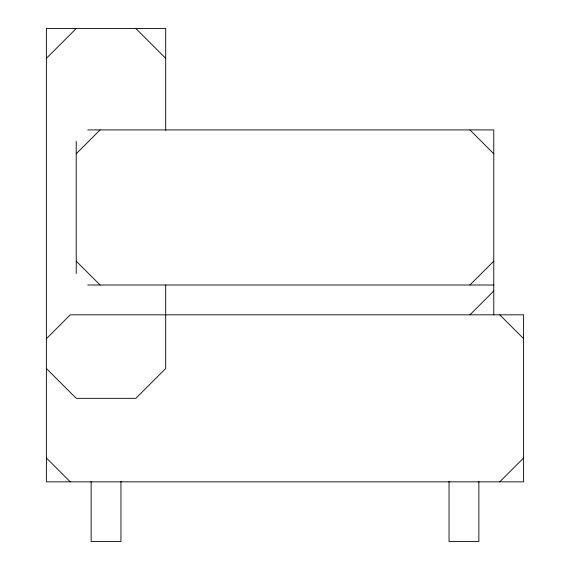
<?xml version="1.0" encoding="UTF-8"?>
<svg xmlns="http://www.w3.org/2000/svg" width="570" height="570" viewBox="0 0 570 570"><rect width="100%" height="100%" fill="white"/><g stroke="black" fill="none" stroke-linecap="round" stroke-linejoin="round"><path stroke-width="0.85" d="M46.398 58.325L76.223 28.5M76.223 153.765L100.085 129.91M46.398 338.687L70.252 314.825L523.602 314.825L523.602 481.849L46.398 481.849L46.398 28.5L165.699 28.5L165.699 130.316M469.915 285L493.777 261.138M469.915 314.825L493.777 290.964M499.748 481.849L523.602 457.988M87.709 129.91L493.777 129.91L493.777 314.825M87.709 285L493.777 285M469.915 129.91L493.777 153.765M499.748 314.825L523.602 338.687M135.874 28.5L165.699 58.325M76.223 261.138L100.085 285M46.398 368.512L76.223 398.337L135.874 398.337L165.699 368.512L165.699 284.964M46.398 457.988L70.252 481.849M478.864 481.408L478.864 541.5L449.039 541.5L449.039 481.408M120.961 481.408L120.961 541.5L91.136 541.5L91.136 481.408M76.223 141.396L76.223 273.514"/></g></svg>
